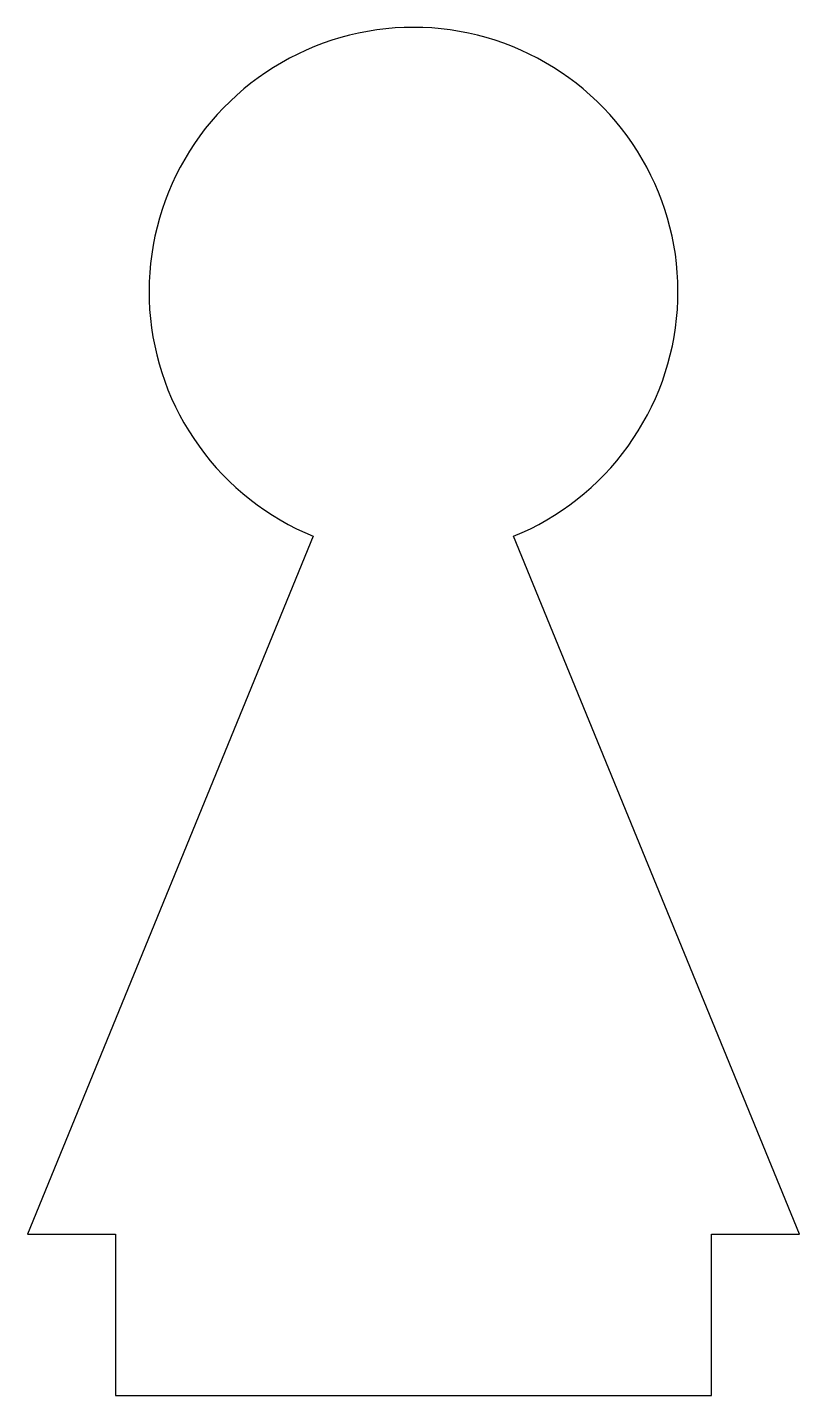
# Model space of a CAD drawing. Extents: x 6719 to 6815, y 192 to 362.
import ezdxf

# ---------------------------------------------------------------- set-up
doc = ezdxf.new("R2010")
doc.units = 0
doc.header["$MEASUREMENT"] = 0
doc.layers.add('MAKE2D$VISIBLE$CURVES', color=7, linetype='CONTINUOUS')

msp = doc.modelspace()

# ---------------------------------------------------------------- linework, layer by layer
at = {"layer": 'MAKE2D$VISIBLE$CURVES', "color": 7}
msp.add_lwpolyline([(6730.1, 212.37), (6730.1, 192.37), (6803.88, 192.37), (6803.88, 212.37), (6814.8, 212.37), (6779.39, 298.85), (6780.44, 299.31), (6781.47, 299.79), (6782.49, 300.31), (6783.48, 300.87), (6784.46, 301.46), (6785.41, 302.09), (6786.35, 302.75), (6787.25, 303.44), (6788.14, 304.16), (6789, 304.91), (6789.83, 305.69), (6790.63, 306.5), (6791.41, 307.34), (6792.15, 308.21), (6792.87, 309.09), (6793.55, 310.01), (6794.2, 310.95), (6794.82, 311.91), (6795.4, 312.89), (6795.95, 313.89), (6796.47, 314.9), (6796.95, 315.94), (6797.39, 316.99), (6797.8, 318.06), (6798.16, 319.14), (6798.49, 320.23), (6798.79, 321.33), (6799.04, 322.45), (6799.25, 323.57), (6799.43, 324.69), (6799.56, 325.83), (6799.66, 326.96), (6799.72, 328.1), (6799.73, 329.25), (6799.71, 330.39), (6799.65, 331.53), (6799.55, 332.66), (6799.41, 333.79), (6799.22, 334.92), (6799, 336.04), (6798.74, 337.15), (6798.45, 338.25), (6798.11, 339.34), (6797.74, 340.42), (6797.33, 341.49), (6796.88, 342.54), (6796.39, 343.57), (6795.87, 344.59), (6795.32, 345.58), (6794.73, 346.56), (6794.11, 347.52), (6793.45, 348.45), (6792.76, 349.36), (6792.04, 350.25), (6791.29, 351.11), (6790.51, 351.94), (6789.71, 352.74), (6788.87, 353.52), (6788.01, 354.27), (6787.12, 354.99), (6786.21, 355.67), (6785.27, 356.33), (6784.32, 356.95), (6783.34, 357.53), (6782.34, 358.09), (6781.32, 358.6), (6780.29, 359.08), (6779.24, 359.53), (6778.17, 359.94), (6777.09, 360.31), (6776, 360.64), (6774.9, 360.94), (6773.79, 361.19), (6772.67, 361.41), (6771.54, 361.59), (6770.41, 361.73), (6769.27, 361.83), (6768.13, 361.89), (6766.99, 361.91), (6765.85, 361.89), (6764.71, 361.83), (6763.57, 361.73), (6762.44, 361.59), (6761.31, 361.41), (6760.19, 361.19), (6759.08, 360.94), (6757.98, 360.64), (6756.89, 360.31), (6755.81, 359.94), (6754.74, 359.53), (6753.69, 359.08), (6752.66, 358.6), (6751.64, 358.09), (6750.64, 357.53), (6749.66, 356.95), (6748.7, 356.33), (6747.77, 355.67), (6746.86, 354.99), (6745.97, 354.27), (6745.11, 353.52), (6744.27, 352.74), (6743.46, 351.94), (6742.68, 351.11), (6741.93, 350.25), (6741.21, 349.36), (6740.53, 348.45), (6739.87, 347.52), (6739.25, 346.56), (6738.66, 345.58), (6738.1, 344.59), (6737.58, 343.57), (6737.1, 342.54), (6736.65, 341.49), (6736.24, 340.42), (6735.87, 339.34), (6735.53, 338.25), (6735.23, 337.15), (6734.97, 336.04), (6734.75, 334.92), (6734.57, 333.79), (6734.43, 332.66), (6734.33, 331.53), (6734.27, 330.39), (6734.24, 329.25), (6734.26, 328.1), (6734.32, 326.96), (6734.41, 325.83), (6734.55, 324.69), (6734.72, 323.57), (6734.94, 322.45), (6735.19, 321.33), (6735.48, 320.23), (6735.81, 319.14), (6736.18, 318.06), (6736.59, 316.99), (6737.03, 315.94), (6737.51, 314.9), (6738.02, 313.89), (6738.57, 312.89), (6739.16, 311.91), (6739.78, 310.95), (6740.43, 310.01), (6741.11, 309.09), (6741.82, 308.21), (6742.57, 307.34), (6743.35, 306.5), (6744.15, 305.69), (6744.98, 304.91), (6745.84, 304.16), (6746.72, 303.44), (6747.63, 302.75), (6748.56, 302.09), (6749.52, 301.46), (6750.49, 300.87), (6751.49, 300.31), (6752.5, 299.79), (6753.53, 299.31), (6754.58, 298.85), (6719.18, 212.37)], close=True, dxfattribs=at)

doc.saveas('drawing.dxf')
